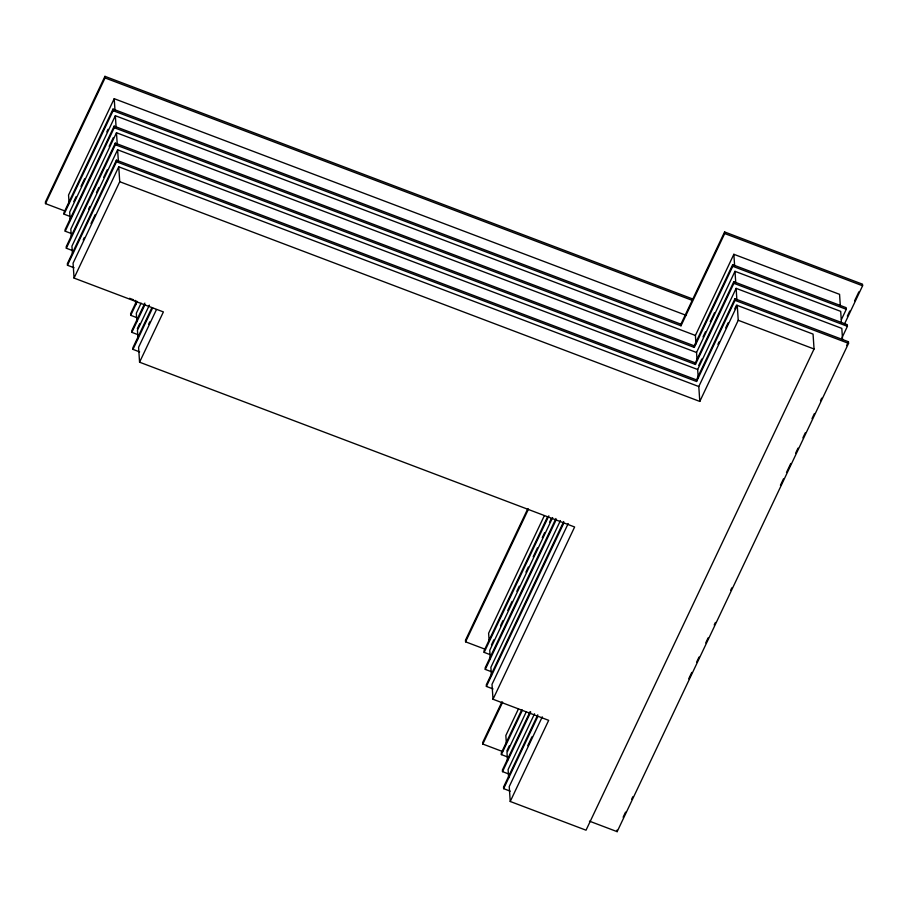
<?xml version="1.0" encoding="UTF-8"?>
<svg xmlns="http://www.w3.org/2000/svg" width="908" height="908" viewBox="0 0 908 908"><rect width="100%" height="100%" fill="white"/><g stroke="black" fill="none" stroke-linecap="round" stroke-linejoin="round"><path stroke-width="1.36" d="M693.349 299.22L104.953 76.34L45.4 202.03L45.502 203.63L65.217 211.099M45.502 203.63L105.067 77.94L104.953 76.34M686.437 315.439L114.215 98.7L68.543 195.072L69.11 203.483M113.012 109.085L113.125 110.685L681 325.79L680.898 324.19L113.012 109.085L63.98 212.586L64.082 214.174L70.654 216.672M64.082 214.174L113.125 110.685M73.775 201.621L76.181 196.559M80.994 186.412L84.592 178.797M106.826 131.876L108.029 129.345M695.971 343.86L695.403 335.449L115.35 115.725L69.678 212.097L70.234 220.519M114.147 126.121L114.249 127.71L694.314 347.435L694.211 345.834L114.147 126.121L65.104 229.611L65.217 231.211L71.777 233.697M65.217 231.211L114.249 127.71M109.164 146.37L113.364 137.494M697.004 359.489L696.538 352.474L116.474 132.75L70.813 229.134L71.278 236.148M115.282 143.146L115.384 144.747L695.449 364.46L695.346 362.871L115.282 143.146L66.239 246.636L66.341 248.236L72.912 250.722M66.341 248.236L115.384 144.747M88.655 209.056L89.858 206.513M96.475 192.564L98.87 187.502M103.682 177.355L107.292 169.739M698.229 377.921L697.673 369.499L117.609 149.786L71.936 246.159L72.402 253.173M116.406 160.171L116.519 161.772L696.584 381.496L696.47 379.896L116.406 160.171L67.374 263.672L67.476 265.261L74.047 267.758M67.476 265.261L116.519 161.772M83.184 240.03L84.387 237.499M90.993 223.55L95.192 214.674M118.744 166.811L73.071 263.184L74.059 278.086L163.395 311.921L139.571 362.201L574.628 526.992L493.01 699.251L548.682 720.339L510.228 801.48L586.035 830.196L814.056 349.001L813.057 334.099L737.251 305.383L698.797 386.536L699.796 401.427L119.731 181.713L118.744 166.811L698.797 386.536M74.059 278.086L119.731 181.713M136.575 301.161L130.616 313.725L130.718 315.326L136.03 317.335M130.718 315.326L137.278 301.501M141.081 303.193L136.314 313.249L136.881 321.659M144.849 303.102L131.751 330.75L131.853 332.351L138.481 334.859M131.853 332.351L144.962 304.702M137.346 328.673L139.73 323.645M149.366 305.133L137.448 330.274L138.005 338.695M151.942 307.562L132.874 347.787L132.988 349.376L139.616 351.895M132.988 349.376L152.635 307.903M148.594 324.338L149.786 321.829M156.448 309.594L138.583 347.299L139.571 362.201M527.752 508.809L465.475 640.231L465.577 641.82L485.462 649.356M465.577 641.82L528.467 509.127M544.244 515.869L488.618 633.262L489.094 640.276M547.535 516.8L484.055 650.775L484.157 652.375L490.785 654.884M484.157 652.375L548.852 515.846M491.466 644.873L493.884 639.765M500.535 625.725L502.953 620.629M507.788 610.414L512.021 601.482M516.856 591.278L519.274 586.171M525.925 572.142L528.342 567.035M533.178 556.831L537.411 547.899M542.246 537.684L544.664 532.587M549.51 522.372L551.315 518.547M552.631 517.594L489.752 650.287L490.309 658.709M555.923 518.513L485.178 667.8L485.292 669.4L491.92 671.909M485.292 669.4L556.025 520.114M560.418 520.59L490.887 667.323L491.444 675.745M563.709 521.51L486.313 684.836L486.416 686.425L493.044 688.945M486.416 686.425L563.811 523.11M568.192 523.576L492.011 684.348L493.01 699.251M501.92 701.884L482.704 742.46L482.806 744.049L502.691 751.586M680.898 324.19L724.607 231.949L862.498 284.181L862.6 285.77L844.417 324.156M482.806 744.049L502.635 702.213M681 325.79L724.709 233.538L724.607 231.949M518.457 708.864L505.847 735.491L506.312 742.506M695.403 335.449L733.857 254.297L839.56 294.34L840.309 305.553M521.703 709.897L501.273 753.004L501.386 754.605L507.981 757.102M694.211 345.834L732.665 264.693L846.177 307.687L846.29 309.288L841.432 319.537M501.386 754.605L522.406 710.226M694.314 347.435L732.767 266.282L732.665 264.693M506.868 750.927L509.274 745.854M703.042 336.925L705.448 331.863M710.249 321.716L714.46 312.84M526.197 711.951L506.982 752.516L507.538 760.938M696.538 352.474L734.992 271.322L840.695 311.365L841.432 322.59M530.045 711.713L502.408 770.029L502.51 771.63L509.116 774.127M695.346 362.871L733.789 281.718L847.312 324.712L847.414 326.312L841.954 337.844M502.51 771.63L530.749 712.042M695.449 364.46L733.902 283.319L733.789 281.718M698.763 365.368L701.77 359.035M534.54 713.767L508.105 769.553L508.673 777.963M697.673 369.499L736.127 288.358L841.818 328.39L842.567 339.615M537.786 714.8L503.543 787.066L503.645 788.655L510.239 791.163M696.47 379.896L734.924 298.743L848.447 341.749L848.549 343.349L617.156 831.66L589.44 821.161M503.645 788.655L537.888 716.389M696.584 381.496L735.026 300.344L734.924 298.743M527.752 745.684L531.963 736.808M717.922 344.359L719.125 341.828M725.73 327.879L728.137 322.805M734.742 308.856L736.547 305.054M542.28 716.843L509.24 786.578L510.228 801.48M699.796 401.427L738.238 320.286L737.251 305.383M847.334 316.166L849.763 311.047M854.61 300.809L858.855 291.854M623.126 817.245L625.555 812.115M631.628 799.301L632.842 796.736M688.718 678.821L691.76 672.419M696.618 662.159L699.046 657.04M705.72 642.932L708.149 637.813M714.221 624.999L715.436 622.434M730.622 590.393L731.837 587.828M780.426 485.292L783.456 478.879M786.498 472.478L790.743 463.5M795.601 453.251L798.03 448.121M802.899 437.872L805.328 432.741M812.002 418.645L814.431 413.515M820.503 400.7L821.717 398.135M846.619 345.596L848.447 341.749M724.709 233.538L862.6 285.77M732.767 266.282L846.29 309.288M733.902 283.319L847.414 326.312M735.026 300.344L848.549 343.349M105.067 77.94L692.123 300.31M738.238 320.286L814.056 349.001M129.594 298.289L133.567 299.799M733.857 254.297L734.606 265.522M734.992 271.322L735.741 282.547M736.127 288.358L736.865 299.583M617.054 830.06L617.156 831.66M135.462 300.423L135.746 304.634M114.215 98.7L114.964 109.913M115.35 115.725L116.088 126.95M116.474 132.75L117.314 145.382M117.609 149.786L118.358 161.011"/></g></svg>
